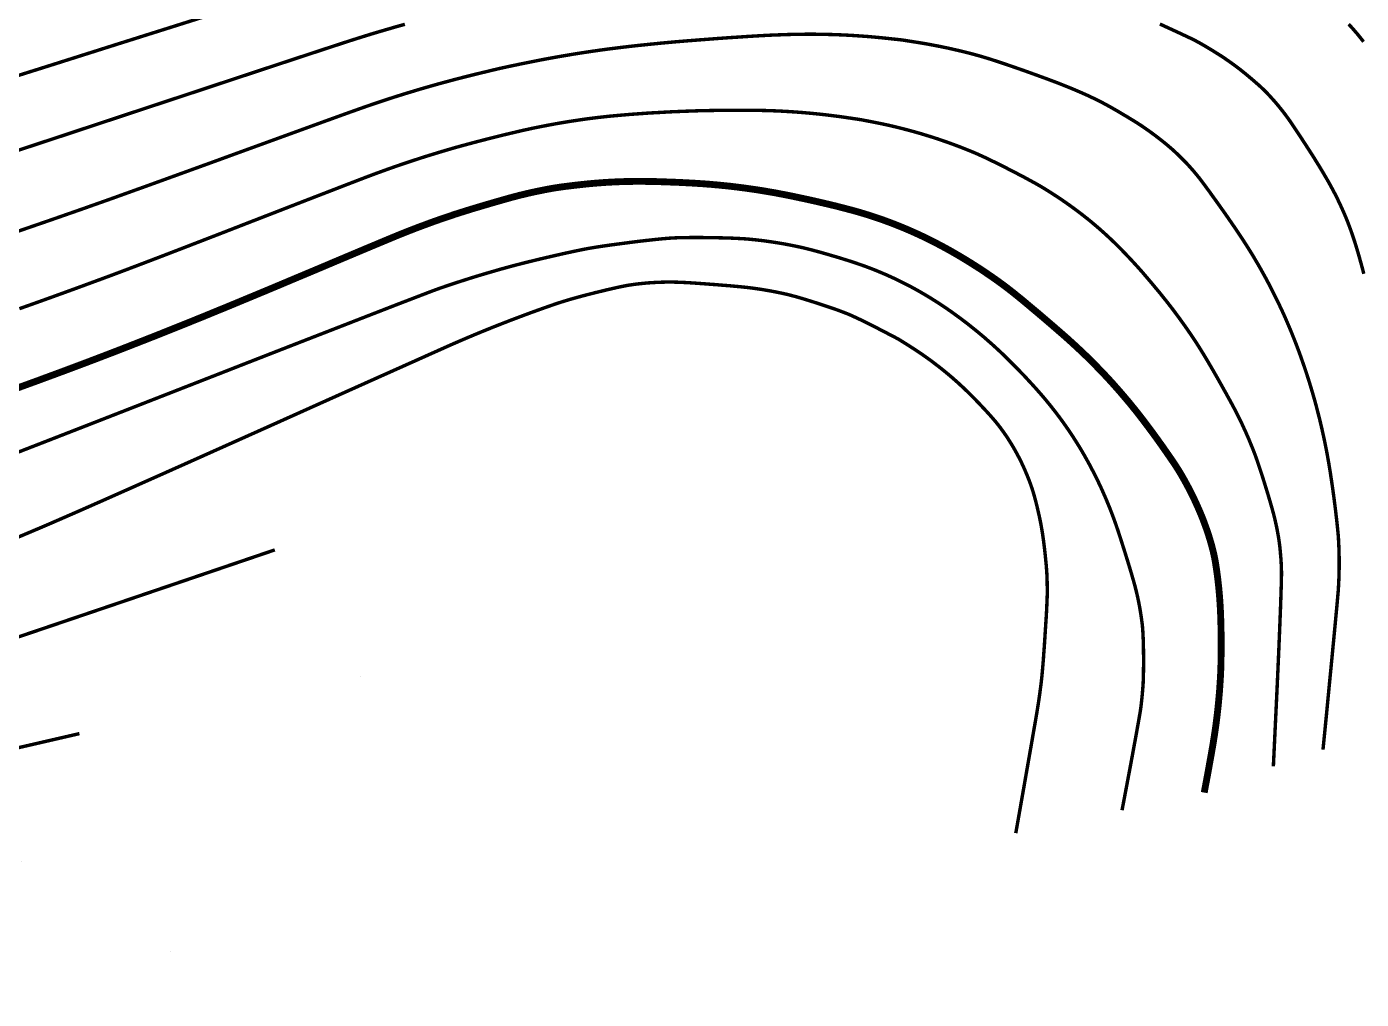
# Model space of a CAD drawing. Extents: x 36524600 to 36525730, y 2746759 to 2747713.
# Drawn here: x 36525149.49 to 36525178.69, y 2747370.36 to 2747391.64 of the extents above; entities that cross this region are included whole.
import ezdxf

# ---------------------------------------------------------------- set-up
doc = ezdxf.new("R2010")
doc.units = 0
doc.header["$LTSCALE"] = 1000
doc.header["$MEASUREMENT"] = 0
for name, color, linetype in [('DGX', 251, 'Continuous'), ('DMTZ', 3, 'Continuous'), ('JMD', 6, 'Continuous'), ('ZBTZ', 3, 'Continuous')]:
    doc.layers.add(name, color=color, linetype=linetype)
doc.linetypes.add('10421', pattern='A,2,[150,AAA.SHX,S=0.5,R=0,X=0,Y=0.5],1e-11', length=2)
doc.linetypes.add('1161', pattern='A,0,[149,AAA.SHX,S=0.15,R=0,X=0,Y=0],-1.6', length=1.6)

# ---------------------------------------------------------------- blocks, each defined once
blk = doc.blocks.new('dxt')
at = {"layer": 'DGX', "color": 253, "linetype": 'Continuous', "flags": 128}
for points, const_width in [([(36525178.735, 2747391.309), (36525178.701, 2747391.353), (36525178.666, 2747391.397), (36525178.631, 2747391.44), (36525178.596, 2747391.484), (36525178.559, 2747391.526), (36525178.523, 2747391.569), (36525178.486, 2747391.61), (36525178.448, 2747391.652), (36525178.41, 2747391.693)], 0.075), ([(36525153.794, 2747391.99), (36525152.723, 2747391.652), (36525151.476, 2747391.259), (36525150.055, 2747390.809), (36525148.618, 2747390.356)], 0.075), ([(36525178.741, 2747386.233), (36525178.698, 2747386.397), (36525178.655, 2747386.552), (36525178.613, 2747386.699), (36525178.572, 2747386.837), (36525178.531, 2747386.966), (36525178.491, 2747387.086), (36525178.452, 2747387.198), (36525178.414, 2747387.3), (36525178.376, 2747387.399), (36525178.336, 2747387.496), (36525178.294, 2747387.593), (36525178.251, 2747387.689), (36525178.207, 2747387.784), (36525178.161, 2747387.879), (36525178.114, 2747387.973), (36525178.065, 2747388.067), (36525178.013, 2747388.162), (36525177.958, 2747388.261), (36525177.898, 2747388.364), (36525177.835, 2747388.471), (36525177.768, 2747388.582), (36525177.697, 2747388.697), (36525177.623, 2747388.816), (36525177.544, 2747388.939), (36525177.467, 2747389.058), (36525177.396, 2747389.167), (36525177.332, 2747389.265), (36525177.274, 2747389.353), (36525177.223, 2747389.43), (36525177.178, 2747389.497), (36525177.14, 2747389.553), (36525177.108, 2747389.598), (36525177.079, 2747389.639), (36525177.05, 2747389.678), (36525177.021, 2747389.718), (36525176.991, 2747389.757), (36525176.961, 2747389.796), (36525176.93, 2747389.835), (36525176.899, 2747389.873), (36525176.868, 2747389.912), (36525176.837, 2747389.949), (36525176.805, 2747389.987), (36525176.772, 2747390.024), (36525176.739, 2747390.061), (36525176.706, 2747390.097), (36525176.673, 2747390.134), (36525176.639, 2747390.17), (36525176.605, 2747390.205), (36525176.568, 2747390.242), (36525176.526, 2747390.283), (36525176.479, 2747390.327), (36525176.426, 2747390.375), (36525176.368, 2747390.425), (36525176.305, 2747390.48), (36525176.237, 2747390.537), (36525176.163, 2747390.599), (36525176.087, 2747390.661), (36525176.009, 2747390.722), (36525175.931, 2747390.781), (36525175.851, 2747390.839), (36525175.771, 2747390.896), (36525175.689, 2747390.952), (36525175.607, 2747391.006), (36525175.523, 2747391.059), (36525175.442, 2747391.11), (36525175.365, 2747391.156), (36525175.294, 2747391.199), (36525175.227, 2747391.238), (36525175.166, 2747391.273), (36525175.109, 2747391.305), (36525175.057, 2747391.332), (36525175.011, 2747391.356), (36525174.958, 2747391.382), (36525174.888, 2747391.415), (36525174.8, 2747391.456), (36525174.696, 2747391.505), (36525174.574, 2747391.561), (36525174.435, 2747391.625), (36525174.279, 2747391.697)], 0.075), ([(36525157.759, 2747391.691), (36525157.653, 2747391.661), (36525157.546, 2747391.631), (36525157.44, 2747391.6), (36525157.334, 2747391.569), (36525157.228, 2747391.538), (36525157.122, 2747391.507), (36525157.016, 2747391.475), (36525156.91, 2747391.442), (36525156.804, 2747391.409), (36525156.699, 2747391.376), (36525156.536, 2747391.324), (36525156.26, 2747391.234), (36525155.87, 2747391.106), (36525155.366, 2747390.94), (36525154.748, 2747390.736), (36525154.016, 2747390.494), (36525153.171, 2747390.214), (36525152.211, 2747389.897), (36525151.232, 2747389.573), (36525150.329, 2747389.274), (36525149.501, 2747389.001), (36525148.749, 2747388.752)], 0.075), ([(36525177.848, 2747375.825), (36525177.923, 2747376.582), (36525177.987, 2747377.248), (36525178.043, 2747377.821), (36525178.089, 2747378.302), (36525178.126, 2747378.691), (36525178.154, 2747378.988), (36525178.172, 2747379.193), (36525178.182, 2747379.306), (36525178.186, 2747379.373), (36525178.19, 2747379.439), (36525178.193, 2747379.506), (36525178.196, 2747379.573), (36525178.198, 2747379.639), (36525178.2, 2747379.706), (36525178.201, 2747379.773), (36525178.202, 2747379.84), (36525178.202, 2747379.906), (36525178.202, 2747379.973), (36525178.201, 2747380.04), (36525178.2, 2747380.107), (36525178.198, 2747380.173), (36525178.196, 2747380.24), (36525178.193, 2747380.307), (36525178.19, 2747380.374), (36525178.186, 2747380.445), (36525178.18, 2747380.524), (36525178.172, 2747380.611), (36525178.162, 2747380.707), (36525178.151, 2747380.812), (36525178.138, 2747380.925), (36525178.124, 2747381.046), (36525178.108, 2747381.175), (36525178.091, 2747381.307), (36525178.074, 2747381.433), (36525178.057, 2747381.555), (36525178.04, 2747381.672), (36525178.023, 2747381.784), (36525178.007, 2747381.891), (36525177.99, 2747381.994), (36525177.974, 2747382.092), (36525177.957, 2747382.187), (36525177.94, 2747382.282), (36525177.922, 2747382.377), (36525177.903, 2747382.472), (36525177.884, 2747382.566), (36525177.864, 2747382.661), (36525177.843, 2747382.755), (36525177.822, 2747382.85), (36525177.8, 2747382.944), (36525177.778, 2747383.038), (36525177.754, 2747383.131), (36525177.73, 2747383.225), (36525177.706, 2747383.319), (36525177.681, 2747383.412), (36525177.655, 2747383.505), (36525177.628, 2747383.598), (36525177.601, 2747383.691), (36525177.573, 2747383.783), (36525177.545, 2747383.876), (36525177.515, 2747383.968), (36525177.486, 2747384.06), (36525177.455, 2747384.151), (36525177.424, 2747384.243), (36525177.392, 2747384.334), (36525177.36, 2747384.425), (36525177.327, 2747384.516), (36525177.293, 2747384.607), (36525177.259, 2747384.697), (36525177.224, 2747384.787), (36525177.188, 2747384.877), (36525177.152, 2747384.966), (36525177.115, 2747385.055), (36525177.077, 2747385.144), (36525177.039, 2747385.233), (36525177, 2747385.321), (36525176.96, 2747385.409), (36525176.919, 2747385.496), (36525176.878, 2747385.584), (36525176.836, 2747385.671), (36525176.793, 2747385.757), (36525176.75, 2747385.843), (36525176.706, 2747385.929), (36525176.661, 2747386.015), (36525176.616, 2747386.1), (36525176.57, 2747386.185), (36525176.523, 2747386.269), (36525176.476, 2747386.353), (36525176.428, 2747386.437), (36525176.379, 2747386.52), (36525176.33, 2747386.603), (36525176.28, 2747386.686), (36525176.229, 2747386.768), (36525176.177, 2747386.85), (36525176.125, 2747386.931), (36525176.073, 2747387.012), (36525176.019, 2747387.092), (36525175.965, 2747387.173), (36525175.909, 2747387.256), (36525175.851, 2747387.34), (36525175.792, 2747387.426), (36525175.732, 2747387.513), (36525175.669, 2747387.602), (36525175.605, 2747387.692), (36525175.54, 2747387.784), (36525175.476, 2747387.873), (36525175.417, 2747387.954), (36525175.364, 2747388.029), (36525175.315, 2747388.095), (36525175.271, 2747388.155), (36525175.233, 2747388.207), (36525175.199, 2747388.252), (36525175.171, 2747388.289), (36525175.145, 2747388.323), (36525175.118, 2747388.356), (36525175.092, 2747388.389), (36525175.065, 2747388.422), (36525175.037, 2747388.455), (36525175.01, 2747388.487), (36525174.982, 2747388.519), (36525174.954, 2747388.551), (36525174.925, 2747388.583), (36525174.897, 2747388.614), (36525174.868, 2747388.645), (36525174.839, 2747388.676), (36525174.809, 2747388.707), (36525174.779, 2747388.737), (36525174.749, 2747388.767), (36525174.719, 2747388.797), (36525174.688, 2747388.827), (36525174.658, 2747388.856), (36525174.626, 2747388.885), (36525174.595, 2747388.914), (36525174.564, 2747388.943), (36525174.532, 2747388.971), (36525174.5, 2747388.999), (36525174.467, 2747389.026), (36525174.435, 2747389.054), (36525174.402, 2747389.081), (36525174.369, 2747389.108), (36525174.336, 2747389.135), (36525174.302, 2747389.161), (36525174.269, 2747389.187), (36525174.235, 2747389.213), (36525174.201, 2747389.239), (36525174.167, 2747389.265), (36525174.133, 2747389.29), (36525174.098, 2747389.316), (36525174.063, 2747389.341), (36525174.029, 2747389.366), (36525173.994, 2747389.39), (36525173.959, 2747389.415), (36525173.924, 2747389.439), (36525173.886, 2747389.465), (36525173.844, 2747389.493), (36525173.797, 2747389.523), (36525173.745, 2747389.556), (36525173.688, 2747389.591), (36525173.627, 2747389.628), (36525173.56, 2747389.669), (36525173.489, 2747389.711), (36525173.418, 2747389.753), (36525173.351, 2747389.793), (36525173.289, 2747389.829), (36525173.23, 2747389.862), (36525173.177, 2747389.893), (36525173.127, 2747389.92), (36525173.082, 2747389.944), (36525173.041, 2747389.966), (36525173.003, 2747389.986), (36525172.964, 2747390.005), (36525172.925, 2747390.025), (36525172.886, 2747390.044), (36525172.848, 2747390.063), (36525172.809, 2747390.082), (36525172.77, 2747390.101), (36525172.731, 2747390.119), (36525172.69, 2747390.138), (36525172.643, 2747390.159), (36525172.592, 2747390.182), (36525172.535, 2747390.207), (36525172.473, 2747390.233), (36525172.406, 2747390.262), (36525172.334, 2747390.292), (36525172.257, 2747390.323), (36525172.173, 2747390.357), (36525172.078, 2747390.395), (36525171.972, 2747390.435), (36525171.856, 2747390.479), (36525171.73, 2747390.525), (36525171.594, 2747390.575), (36525171.447, 2747390.628), (36525171.29, 2747390.684), (36525171.132, 2747390.739), (36525170.985, 2747390.79), (36525170.847, 2747390.837), (36525170.72, 2747390.879), (36525170.603, 2747390.917), (36525170.495, 2747390.951), (36525170.398, 2747390.98), (36525170.311, 2747391.005), (36525170.228, 2747391.028), (36525170.146, 2747391.05), (36525170.063, 2747391.071), (36525169.98, 2747391.092), (36525169.897, 2747391.112), (36525169.814, 2747391.131), (36525169.731, 2747391.15), (36525169.648, 2747391.169), (36525169.564, 2747391.186), (36525169.481, 2747391.204), (36525169.397, 2747391.22), (36525169.313, 2747391.236), (36525169.229, 2747391.252), (36525169.145, 2747391.267), (36525169.061, 2747391.281), (36525168.976, 2747391.295), (36525168.897, 2747391.307), (36525168.829, 2747391.318), (36525168.771, 2747391.327), (36525168.723, 2747391.335), (36525168.686, 2747391.341), (36525168.659, 2747391.345), (36525168.643, 2747391.347), (36525168.637, 2747391.348), (36525168.632, 2747391.349), (36525168.615, 2747391.351), (36525168.589, 2747391.354), (36525168.551, 2747391.358), (36525168.503, 2747391.363), (36525168.445, 2747391.369), (36525168.376, 2747391.376), (36525168.296, 2747391.385), (36525168.211, 2747391.394), (36525168.126, 2747391.402), (36525168.042, 2747391.41), (36525167.957, 2747391.418), (36525167.871, 2747391.425), (36525167.786, 2747391.431), (36525167.701, 2747391.437), (36525167.616, 2747391.443), (36525167.531, 2747391.448), (36525167.446, 2747391.453), (36525167.361, 2747391.457), (36525167.275, 2747391.461), (36525167.19, 2747391.464), (36525167.105, 2747391.467), (36525167.019, 2747391.469), (36525166.934, 2747391.471), (36525166.849, 2747391.473), (36525166.763, 2747391.474), (36525166.678, 2747391.474), (36525166.593, 2747391.474), (36525166.508, 2747391.474), (36525166.422, 2747391.473), (36525166.337, 2747391.472), (36525166.252, 2747391.47), (36525166.166, 2747391.468), (36525166.081, 2747391.465), (36525165.996, 2747391.462), (36525165.91, 2747391.459), (36525165.825, 2747391.456), (36525165.739, 2747391.452), (36525165.654, 2747391.448), (36525165.569, 2747391.443), (36525165.478, 2747391.438), (36525165.376, 2747391.432), (36525165.264, 2747391.425), (36525165.142, 2747391.417), (36525165.008, 2747391.408), (36525164.864, 2747391.399), (36525164.71, 2747391.388), (36525164.544, 2747391.376), (36525164.378, 2747391.363), (36525164.219, 2747391.351), (36525164.068, 2747391.339), (36525163.925, 2747391.328), (36525163.79, 2747391.317), (36525163.662, 2747391.306), (36525163.543, 2747391.295), (36525163.431, 2747391.285), (36525163.324, 2747391.275), (36525163.219, 2747391.264), (36525163.115, 2747391.254), (36525163.013, 2747391.243), (36525162.911, 2747391.233), (36525162.812, 2747391.222), (36525162.713, 2747391.211), (36525162.617, 2747391.2), (36525162.521, 2747391.189), (36525162.425, 2747391.177), (36525162.329, 2747391.165), (36525162.233, 2747391.153), (36525162.137, 2747391.14), (36525162.041, 2747391.127), (36525161.945, 2747391.113), (36525161.85, 2747391.1), (36525161.754, 2747391.085), (36525161.658, 2747391.071), (36525161.563, 2747391.056), (36525161.467, 2747391.041), (36525161.372, 2747391.025), (36525161.276, 2747391.009), (36525161.181, 2747390.993), (36525161.086, 2747390.976), (36525160.991, 2747390.959), (36525160.896, 2747390.942), (36525160.801, 2747390.924), (36525160.706, 2747390.906), (36525160.611, 2747390.887), (36525160.516, 2747390.868), (36525160.421, 2747390.849), (36525160.326, 2747390.83), (36525160.236, 2747390.811), (36525160.155, 2747390.794), (36525160.083, 2747390.779), (36525160.021, 2747390.766), (36525159.967, 2747390.754), (36525159.923, 2747390.745), (36525159.888, 2747390.737), (36525159.862, 2747390.731), (36525159.835, 2747390.725), (36525159.798, 2747390.717), (36525159.75, 2747390.705), (36525159.693, 2747390.692), (36525159.624, 2747390.675), (36525159.546, 2747390.656), (36525159.457, 2747390.635), (36525159.357, 2747390.611), (36525159.253, 2747390.585), (36525159.148, 2747390.559), (36525159.044, 2747390.533), (36525158.939, 2747390.506), (36525158.835, 2747390.479), (36525158.731, 2747390.451), (36525158.627, 2747390.423), (36525158.523, 2747390.395), (36525158.42, 2747390.366), (36525158.316, 2747390.337), (36525158.213, 2747390.307), (36525158.109, 2747390.277), (36525158.006, 2747390.246), (36525157.903, 2747390.215), (36525157.8, 2747390.184), (36525157.697, 2747390.152), (36525157.594, 2747390.12), (36525157.492, 2747390.087), (36525157.389, 2747390.054), (36525157.287, 2747390.02), (36525157.185, 2747389.986), (36525157.083, 2747389.952), (36525156.981, 2747389.917), (36525156.879, 2747389.882), (36525156.747, 2747389.835), (36525156.552, 2747389.766), (36525156.297, 2747389.674), (36525155.979, 2747389.559), (36525155.6, 2747389.421), (36525155.159, 2747389.261), (36525154.656, 2747389.078), (36525154.092, 2747388.873), (36525153.519, 2747388.664), (36525152.989, 2747388.472), (36525152.503, 2747388.296), (36525152.061, 2747388.136), (36525151.662, 2747387.993), (36525151.307, 2747387.865), (36525150.995, 2747387.755), (36525150.727, 2747387.66), (36525150.481, 2747387.574), (36525150.234, 2747387.488), (36525149.988, 2747387.402), (36525149.741, 2747387.317), (36525149.494, 2747387.232), (36525149.248, 2747387.147)], 0.075), ([(36525149.326, 2747385.47), (36525149.574, 2747385.558), (36525149.823, 2747385.647), (36525150.071, 2747385.736), (36525150.319, 2747385.826), (36525150.567, 2747385.916), (36525150.814, 2747386.007), (36525151.062, 2747386.098), (36525151.33, 2747386.197), (36525151.639, 2747386.313), (36525151.99, 2747386.446), (36525152.381, 2747386.595), (36525152.813, 2747386.761), (36525153.287, 2747386.944), (36525153.802, 2747387.143), (36525154.357, 2747387.359), (36525154.904, 2747387.571), (36525155.391, 2747387.76), (36525155.817, 2747387.925), (36525156.185, 2747388.067), (36525156.492, 2747388.186), (36525156.74, 2747388.281), (36525156.927, 2747388.353), (36525157.056, 2747388.401), (36525157.154, 2747388.438), (36525157.252, 2747388.473), (36525157.351, 2747388.509), (36525157.449, 2747388.544), (36525157.548, 2747388.579), (36525157.647, 2747388.613), (36525157.746, 2747388.647), (36525157.846, 2747388.68), (36525157.945, 2747388.713), (36525158.045, 2747388.745), (36525158.145, 2747388.778), (36525158.244, 2747388.809), (36525158.344, 2747388.84), (36525158.445, 2747388.871), (36525158.545, 2747388.901), (36525158.645, 2747388.931), (36525158.748, 2747388.961), (36525158.854, 2747388.992), (36525158.965, 2747389.023), (36525159.08, 2747389.054), (36525159.199, 2747389.086), (36525159.322, 2747389.119), (36525159.45, 2747389.152), (36525159.581, 2747389.186), (36525159.712, 2747389.219), (36525159.836, 2747389.25), (36525159.955, 2747389.279), (36525160.068, 2747389.306), (36525160.175, 2747389.331), (36525160.276, 2747389.355), (36525160.371, 2747389.377), (36525160.46, 2747389.396), (36525160.546, 2747389.415), (36525160.633, 2747389.433), (36525160.719, 2747389.45), (36525160.806, 2747389.467), (36525160.892, 2747389.484), (36525160.979, 2747389.5), (36525161.066, 2747389.516), (36525161.153, 2747389.531), (36525161.24, 2747389.546), (36525161.327, 2747389.56), (36525161.414, 2747389.574), (36525161.501, 2747389.587), (36525161.588, 2747389.6), (36525161.676, 2747389.613), (36525161.763, 2747389.625), (36525161.851, 2747389.636), (36525161.94, 2747389.647), (36525162.034, 2747389.658), (36525162.132, 2747389.669), (36525162.234, 2747389.68), (36525162.341, 2747389.69), (36525162.452, 2747389.7), (36525162.567, 2747389.71), (36525162.686, 2747389.72), (36525162.809, 2747389.729), (36525162.934, 2747389.738), (36525163.062, 2747389.747), (36525163.193, 2747389.755), (36525163.327, 2747389.762), (36525163.463, 2747389.77), (36525163.602, 2747389.777), (36525163.744, 2747389.783), (36525163.887, 2747389.789), (36525164.031, 2747389.794), (36525164.174, 2747389.799), (36525164.317, 2747389.802), (36525164.46, 2747389.805), (36525164.604, 2747389.808), (36525164.747, 2747389.809), (36525164.89, 2747389.81), (36525165.029, 2747389.81), (36525165.159, 2747389.81), (36525165.28, 2747389.81), (36525165.392, 2747389.809), (36525165.495, 2747389.808), (36525165.589, 2747389.806), (36525165.674, 2747389.804), (36525165.75, 2747389.802), (36525165.822, 2747389.799), (36525165.893, 2747389.796), (36525165.965, 2747389.793), (36525166.036, 2747389.789), (36525166.108, 2747389.785), (36525166.179, 2747389.781), (36525166.251, 2747389.776), (36525166.322, 2747389.771), (36525166.393, 2747389.766), (36525166.465, 2747389.76), (36525166.536, 2747389.754), (36525166.607, 2747389.748), (36525166.679, 2747389.741), (36525166.75, 2747389.734), (36525166.821, 2747389.727), (36525166.892, 2747389.719), (36525166.963, 2747389.711), (36525167.034, 2747389.703), (36525167.105, 2747389.694), (36525167.176, 2747389.685), (36525167.247, 2747389.676), (36525167.318, 2747389.666), (36525167.389, 2747389.656), (36525167.46, 2747389.645), (36525167.526, 2747389.636), (36525167.584, 2747389.627), (36525167.633, 2747389.62), (36525167.673, 2747389.614), (36525167.704, 2747389.609), (36525167.726, 2747389.606), (36525167.74, 2747389.604), (36525167.745, 2747389.603), (36525167.75, 2747389.602), (36525167.763, 2747389.599), (36525167.786, 2747389.595), (36525167.817, 2747389.589), (36525167.856, 2747389.581), (36525167.905, 2747389.572), (36525167.962, 2747389.561), (36525168.028, 2747389.548), (36525168.098, 2747389.534), (36525168.169, 2747389.52), (36525168.239, 2747389.505), (36525168.309, 2747389.49), (36525168.379, 2747389.474), (36525168.448, 2747389.458), (36525168.518, 2747389.441), (36525168.588, 2747389.424), (36525168.657, 2747389.406), (36525168.727, 2747389.388), (36525168.796, 2747389.37), (36525168.865, 2747389.351), (36525168.934, 2747389.332), (36525169.003, 2747389.312), (36525169.072, 2747389.292), (36525169.14, 2747389.271), (36525169.209, 2747389.25), (36525169.277, 2747389.229), (36525169.345, 2747389.207), (36525169.414, 2747389.185), (36525169.481, 2747389.162), (36525169.549, 2747389.138), (36525169.617, 2747389.115), (36525169.684, 2747389.091), (36525169.752, 2747389.066), (36525169.819, 2747389.041), (36525169.886, 2747389.016), (36525169.954, 2747388.99), (36525170.021, 2747388.963), (36525170.088, 2747388.936), (36525170.155, 2747388.909), (36525170.222, 2747388.881), (36525170.292, 2747388.851), (36525170.371, 2747388.815), (36525170.457, 2747388.776), (36525170.55, 2747388.731), (36525170.651, 2747388.682), (36525170.76, 2747388.629), (36525170.876, 2747388.57), (36525170.999, 2747388.507), (36525171.123, 2747388.443), (36525171.238, 2747388.383), (36525171.345, 2747388.327), (36525171.443, 2747388.273), (36525171.533, 2747388.224), (36525171.615, 2747388.178), (36525171.689, 2747388.135), (36525171.754, 2747388.096), (36525171.815, 2747388.058), (36525171.875, 2747388.02), (36525171.936, 2747387.981), (36525171.996, 2747387.942), (36525172.055, 2747387.903), (36525172.115, 2747387.863), (36525172.174, 2747387.823), (36525172.233, 2747387.782), (36525172.291, 2747387.741), (36525172.349, 2747387.699), (36525172.407, 2747387.657), (36525172.464, 2747387.615), (36525172.521, 2747387.572), (36525172.578, 2747387.528), (36525172.634, 2747387.484), (36525172.69, 2747387.44), (36525172.746, 2747387.395), (36525172.801, 2747387.349), (36525172.856, 2747387.303), (36525172.91, 2747387.257), (36525172.964, 2747387.21), (36525173.017, 2747387.163), (36525173.071, 2747387.115), (36525173.123, 2747387.067), (36525173.176, 2747387.018), (36525173.228, 2747386.969), (36525173.279, 2747386.92), (36525173.33, 2747386.87), (36525173.381, 2747386.819), (36525173.431, 2747386.769), (36525173.481, 2747386.717), (36525173.53, 2747386.666), (36525173.578, 2747386.615), (36525173.624, 2747386.567), (36525173.666, 2747386.522), (36525173.706, 2747386.479), (36525173.743, 2747386.438), (36525173.778, 2747386.4), (36525173.81, 2747386.365), (36525173.839, 2747386.332), (36525173.869, 2747386.298), (36525173.903, 2747386.26), (36525173.94, 2747386.216), (36525173.981, 2747386.168), (36525174.026, 2747386.115), (36525174.075, 2747386.058), (36525174.127, 2747385.996), (36525174.183, 2747385.928), (36525174.241, 2747385.859), (36525174.299, 2747385.789), (36525174.355, 2747385.718), (36525174.412, 2747385.648), (36525174.468, 2747385.576), (36525174.523, 2747385.505), (36525174.578, 2747385.433), (36525174.632, 2747385.36), (36525174.686, 2747385.288), (36525174.739, 2747385.214), (36525174.792, 2747385.141), (36525174.844, 2747385.067), (36525174.896, 2747384.993), (36525174.947, 2747384.918), (36525174.998, 2747384.843), (36525175.048, 2747384.768), (36525175.099, 2747384.689), (36525175.154, 2747384.603), (36525175.211, 2747384.51), (36525175.272, 2747384.41), (36525175.335, 2747384.304), (36525175.401, 2747384.191), (36525175.471, 2747384.071), (36525175.543, 2747383.944), (36525175.614, 2747383.818), (36525175.679, 2747383.702), (36525175.739, 2747383.595), (36525175.792, 2747383.498), (36525175.84, 2747383.411), (36525175.882, 2747383.332), (36525175.919, 2747383.264), (36525175.949, 2747383.205), (36525175.977, 2747383.15), (36525176.004, 2747383.096), (36525176.031, 2747383.041), (36525176.057, 2747382.986), (36525176.084, 2747382.931), (36525176.109, 2747382.875), (36525176.135, 2747382.82), (36525176.16, 2747382.764), (36525176.184, 2747382.708), (36525176.209, 2747382.652), (36525176.233, 2747382.596), (36525176.256, 2747382.54), (36525176.279, 2747382.483), (36525176.302, 2747382.427), (36525176.325, 2747382.37), (36525176.347, 2747382.313), (36525176.37, 2747382.252), (36525176.394, 2747382.184), (36525176.42, 2747382.109), (36525176.448, 2747382.026), (36525176.478, 2747381.936), (36525176.51, 2747381.839), (36525176.543, 2747381.734), (36525176.578, 2747381.622), (36525176.613, 2747381.509), (36525176.645, 2747381.404), (36525176.674, 2747381.305), (36525176.701, 2747381.214), (36525176.725, 2747381.129), (36525176.747, 2747381.052), (36525176.766, 2747380.981), (36525176.782, 2747380.917), (36525176.797, 2747380.857), (36525176.811, 2747380.796), (36525176.824, 2747380.735), (36525176.837, 2747380.674), (36525176.849, 2747380.613), (36525176.86, 2747380.552), (36525176.871, 2747380.491), (36525176.881, 2747380.43), (36525176.89, 2747380.366), (36525176.899, 2747380.299), (36525176.907, 2747380.227), (36525176.914, 2747380.152), (36525176.921, 2747380.073), (36525176.928, 2747379.99), (36525176.933, 2747379.902), (36525176.938, 2747379.811), (36525176.94, 2747379.661), (36525176.934, 2747379.399), (36525176.922, 2747379.024), (36525176.903, 2747378.537), (36525176.878, 2747377.937), (36525176.846, 2747377.224), (36525176.807, 2747376.398), (36525176.762, 2747375.46)], 0.075), ([(36525175.249, 2747374.885), (36525175.285, 2747375.079), (36525175.319, 2747375.258), (36525175.349, 2747375.423), (36525175.376, 2747375.574), (36525175.401, 2747375.711), (36525175.422, 2747375.834), (36525175.441, 2747375.943), (36525175.456, 2747376.037), (36525175.47, 2747376.125), (36525175.483, 2747376.213), (36525175.496, 2747376.3), (36525175.508, 2747376.388), (36525175.519, 2747376.476), (36525175.53, 2747376.564), (36525175.54, 2747376.652), (36525175.55, 2747376.74), (36525175.559, 2747376.828), (36525175.567, 2747376.917), (36525175.575, 2747377.005), (36525175.583, 2747377.093), (36525175.589, 2747377.182), (36525175.595, 2747377.27), (36525175.601, 2747377.359), (36525175.606, 2747377.447), (36525175.61, 2747377.539), (36525175.614, 2747377.639), (36525175.616, 2747377.747), (36525175.618, 2747377.861), (36525175.619, 2747377.984), (36525175.619, 2747378.114), (36525175.619, 2747378.251), (36525175.618, 2747378.396), (36525175.615, 2747378.543), (36525175.611, 2747378.685), (36525175.606, 2747378.824), (36525175.599, 2747378.958), (36525175.591, 2747379.088), (36525175.581, 2747379.215), (36525175.57, 2747379.337), (36525175.558, 2747379.455), (36525175.545, 2747379.567), (36525175.531, 2747379.672), (36525175.518, 2747379.769), (36525175.504, 2747379.859), (36525175.491, 2747379.942), (36525175.477, 2747380.017), (36525175.463, 2747380.085), (36525175.449, 2747380.146), (36525175.435, 2747380.202), (36525175.42, 2747380.259), (36525175.405, 2747380.315), (36525175.389, 2747380.371), (36525175.372, 2747380.427), (36525175.355, 2747380.483), (36525175.337, 2747380.538), (36525175.319, 2747380.594), (36525175.3, 2747380.649), (36525175.28, 2747380.704), (36525175.26, 2747380.759), (36525175.24, 2747380.814), (36525175.219, 2747380.868), (36525175.197, 2747380.923), (36525175.175, 2747380.977), (36525175.152, 2747381.031), (36525175.129, 2747381.085), (36525175.105, 2747381.139), (36525175.081, 2747381.192), (36525175.057, 2747381.245), (36525175.032, 2747381.299), (36525175.006, 2747381.351), (36525174.981, 2747381.404), (36525174.954, 2747381.456), (36525174.928, 2747381.509), (36525174.901, 2747381.561), (36525174.873, 2747381.612), (36525174.845, 2747381.664), (36525174.817, 2747381.715), (36525174.788, 2747381.766), (36525174.759, 2747381.817), (36525174.729, 2747381.868), (36525174.697, 2747381.921), (36525174.66, 2747381.98), (36525174.618, 2747382.045), (36525174.571, 2747382.115), (36525174.52, 2747382.191), (36525174.463, 2747382.273), (36525174.402, 2747382.361), (36525174.337, 2747382.454), (36525174.269, 2747382.549), (36525174.204, 2747382.64), (36525174.14, 2747382.728), (36525174.078, 2747382.812), (36525174.018, 2747382.893), (36525173.959, 2747382.971), (36525173.902, 2747383.046), (36525173.847, 2747383.117), (36525173.793, 2747383.187), (36525173.738, 2747383.256), (36525173.682, 2747383.324), (36525173.627, 2747383.393), (36525173.57, 2747383.461), (36525173.513, 2747383.528), (36525173.456, 2747383.595), (36525173.399, 2747383.662), (36525173.34, 2747383.728), (36525173.282, 2747383.794), (36525173.223, 2747383.86), (36525173.163, 2747383.925), (36525173.103, 2747383.99), (36525173.043, 2747384.054), (36525172.982, 2747384.118), (36525172.92, 2747384.181), (36525172.859, 2747384.244), (36525172.797, 2747384.307), (36525172.734, 2747384.369), (36525172.671, 2747384.431), (36525172.607, 2747384.492), (36525172.543, 2747384.553), (36525172.479, 2747384.613), (36525172.414, 2747384.673), (36525172.345, 2747384.736), (36525172.268, 2747384.806), (36525172.182, 2747384.882), (36525172.088, 2747384.964), (36525171.985, 2747385.053), (36525171.874, 2747385.149), (36525171.755, 2747385.251), (36525171.627, 2747385.36), (36525171.499, 2747385.467), (36525171.38, 2747385.567), (36525171.27, 2747385.659), (36525171.168, 2747385.742), (36525171.075, 2747385.817), (36525170.99, 2747385.884), (36525170.914, 2747385.942), (36525170.846, 2747385.993), (36525170.783, 2747386.039), (36525170.72, 2747386.085), (36525170.656, 2747386.13), (36525170.591, 2747386.175), (36525170.527, 2747386.219), (36525170.462, 2747386.263), (36525170.397, 2747386.307), (36525170.332, 2747386.35), (36525170.266, 2747386.392), (36525170.2, 2747386.434), (36525170.134, 2747386.476), (36525170.067, 2747386.517), (36525170, 2747386.558), (36525169.933, 2747386.599), (36525169.866, 2747386.638), (36525169.798, 2747386.678), (36525169.73, 2747386.717), (36525169.662, 2747386.755), (36525169.593, 2747386.793), (36525169.525, 2747386.83), (36525169.456, 2747386.867), (36525169.386, 2747386.903), (36525169.317, 2747386.939), (36525169.247, 2747386.974), (36525169.177, 2747387.009), (36525169.107, 2747387.043), (36525169.036, 2747387.076), (36525168.965, 2747387.109), (36525168.894, 2747387.141), (36525168.822, 2747387.173), (36525168.751, 2747387.204), (36525168.679, 2747387.234), (36525168.607, 2747387.264), (36525168.534, 2747387.293), (36525168.461, 2747387.322), (36525168.388, 2747387.35), (36525168.315, 2747387.377), (36525168.242, 2747387.404), (36525168.168, 2747387.43), (36525168.094, 2747387.455), (36525168.02, 2747387.48), (36525167.946, 2747387.504), (36525167.871, 2747387.528), (36525167.797, 2747387.551), (36525167.722, 2747387.573), (36525167.647, 2747387.595), (36525167.572, 2747387.616), (36525167.496, 2747387.636), (36525167.42, 2747387.656), (36525167.344, 2747387.676), (36525167.266, 2747387.696), (36525167.188, 2747387.716), (36525167.109, 2747387.735), (36525167.029, 2747387.754), (36525166.949, 2747387.773), (36525166.867, 2747387.792), (36525166.786, 2747387.811), (36525166.704, 2747387.83), (36525166.622, 2747387.848), (36525166.539, 2747387.866), (36525166.457, 2747387.884), (36525166.375, 2747387.901), (36525166.292, 2747387.919), (36525166.209, 2747387.936), (36525166.126, 2747387.953), (36525166.043, 2747387.969), (36525165.96, 2747387.985), (36525165.877, 2747388.001), (36525165.794, 2747388.016), (36525165.71, 2747388.03), (36525165.627, 2747388.044), (36525165.543, 2747388.058), (36525165.459, 2747388.071), (36525165.376, 2747388.083), (36525165.292, 2747388.095), (36525165.208, 2747388.107), (36525165.124, 2747388.118), (36525165.04, 2747388.129), (36525164.956, 2747388.139), (36525164.872, 2747388.149), (36525164.788, 2747388.158), (36525164.704, 2747388.166), (36525164.62, 2747388.175), (36525164.535, 2747388.182), (36525164.451, 2747388.19), (36525164.367, 2747388.196), (36525164.282, 2747388.203), (36525164.198, 2747388.208), (36525164.111, 2747388.214), (36525164.021, 2747388.219), (36525163.927, 2747388.224), (36525163.828, 2747388.229), (36525163.726, 2747388.234), (36525163.62, 2747388.238), (36525163.509, 2747388.242), (36525163.395, 2747388.246), (36525163.279, 2747388.25), (36525163.165, 2747388.252), (36525163.052, 2747388.254), (36525162.94, 2747388.255), (36525162.829, 2747388.255), (36525162.72, 2747388.254), (36525162.611, 2747388.252), (36525162.504, 2747388.249), (36525162.398, 2747388.245), (36525162.291, 2747388.24), (36525162.185, 2747388.234), (36525162.079, 2747388.227), (36525161.973, 2747388.219), (36525161.866, 2747388.21), (36525161.76, 2747388.2), (36525161.655, 2747388.189), (36525161.552, 2747388.178), (36525161.456, 2747388.167), (36525161.367, 2747388.156), (36525161.284, 2747388.146), (36525161.208, 2747388.136), (36525161.139, 2747388.126), (36525161.077, 2747388.117), (36525161.021, 2747388.108), (36525160.969, 2747388.099), (36525160.916, 2747388.089), (36525160.864, 2747388.08), (36525160.811, 2747388.07), (36525160.759, 2747388.059), (36525160.707, 2747388.049), (36525160.655, 2747388.038), (36525160.603, 2747388.027), (36525160.551, 2747388.016), (36525160.499, 2747388.004), (36525160.447, 2747387.992), (36525160.395, 2747387.98), (36525160.343, 2747387.967), (36525160.292, 2747387.955), (36525160.24, 2747387.942), (36525160.188, 2747387.928), (36525160.133, 2747387.914), (36525160.07, 2747387.897), (36525159.999, 2747387.877), (36525159.92, 2747387.855), (36525159.833, 2747387.83), (36525159.738, 2747387.803), (36525159.636, 2747387.773), (36525159.526, 2747387.741), (36525159.415, 2747387.708), (36525159.308, 2747387.676), (36525159.208, 2747387.646), (36525159.112, 2747387.616), (36525159.022, 2747387.588), (36525158.938, 2747387.561), (36525158.858, 2747387.536), (36525158.784, 2747387.511), (36525158.713, 2747387.487), (36525158.642, 2747387.463), (36525158.571, 2747387.439), (36525158.5, 2747387.414), (36525158.429, 2747387.389), (36525158.358, 2747387.364), (36525158.288, 2747387.338), (36525158.217, 2747387.312), (36525158.147, 2747387.286), (36525158.076, 2747387.26), (36525158.006, 2747387.233), (36525157.936, 2747387.206), (36525157.866, 2747387.179), (36525157.796, 2747387.151), (36525157.726, 2747387.124), (36525157.656, 2747387.096), (36525157.569, 2747387.06), (36525157.448, 2747387.01), (36525157.292, 2747386.945), (36525157.101, 2747386.865), (36525156.876, 2747386.771), (36525156.617, 2747386.662), (36525156.322, 2747386.538), (36525155.994, 2747386.399), (36525155.654, 2747386.256), (36525155.327, 2747386.119), (36525155.014, 2747385.987), (36525154.713, 2747385.861), (36525154.424, 2747385.741), (36525154.149, 2747385.627), (36525153.887, 2747385.518), (36525153.637, 2747385.416), (36525153.394, 2747385.316), (36525153.15, 2747385.217), (36525152.906, 2747385.119), (36525152.662, 2747385.021), (36525152.418, 2747384.923), (36525152.174, 2747384.827), (36525151.929, 2747384.731), (36525151.684, 2747384.635), (36525151.439, 2747384.54), (36525151.194, 2747384.446), (36525150.948, 2747384.352), (36525150.702, 2747384.259), (36525150.456, 2747384.167), (36525150.21, 2747384.075), (36525149.963, 2747383.984), (36525149.717, 2747383.893), (36525149.47, 2747383.803), (36525149.222, 2747383.713)], 0.15), ([(36525173.451, 2747374.499), (36525173.542, 2747374.979), (36525173.622, 2747375.403), (36525173.69, 2747375.77), (36525173.747, 2747376.081), (36525173.793, 2747376.335), (36525173.828, 2747376.533), (36525173.852, 2747376.674), (36525173.864, 2747376.758), (36525173.871, 2747376.814), (36525173.877, 2747376.87), (36525173.883, 2747376.926), (36525173.889, 2747376.982), (36525173.894, 2747377.038), (36525173.899, 2747377.094), (36525173.904, 2747377.15), (36525173.908, 2747377.206), (36525173.912, 2747377.266), (36525173.915, 2747377.333), (36525173.917, 2747377.406), (36525173.919, 2747377.487), (36525173.921, 2747377.575), (36525173.922, 2747377.67), (36525173.922, 2747377.772), (36525173.922, 2747377.881), (36525173.92, 2747377.989), (36525173.919, 2747378.091), (36525173.916, 2747378.186), (36525173.913, 2747378.273), (36525173.909, 2747378.354), (36525173.905, 2747378.427), (36525173.9, 2747378.494), (36525173.894, 2747378.553), (36525173.887, 2747378.608), (36525173.88, 2747378.664), (36525173.872, 2747378.72), (36525173.864, 2747378.775), (36525173.855, 2747378.83), (36525173.846, 2747378.886), (36525173.837, 2747378.941), (36525173.826, 2747378.996), (36525173.816, 2747379.051), (36525173.804, 2747379.106), (36525173.792, 2747379.161), (36525173.78, 2747379.215), (36525173.767, 2747379.27), (36525173.754, 2747379.324), (36525173.74, 2747379.379), (36525173.726, 2747379.433), (36525173.71, 2747379.49), (36525173.692, 2747379.553), (36525173.672, 2747379.622), (36525173.65, 2747379.697), (36525173.626, 2747379.779), (36525173.599, 2747379.866), (36525173.571, 2747379.959), (36525173.54, 2747380.058), (36525173.509, 2747380.158), (36525173.479, 2747380.251), (36525173.451, 2747380.34), (36525173.425, 2747380.423), (36525173.399, 2747380.5), (36525173.376, 2747380.573), (36525173.354, 2747380.639), (36525173.333, 2747380.7), (36525173.313, 2747380.758), (36525173.292, 2747380.817), (36525173.271, 2747380.875), (36525173.25, 2747380.932), (36525173.228, 2747380.99), (36525173.206, 2747381.048), (36525173.184, 2747381.105), (36525173.161, 2747381.162), (36525173.137, 2747381.219), (36525173.114, 2747381.276), (36525173.09, 2747381.333), (36525173.065, 2747381.389), (36525173.04, 2747381.446), (36525173.015, 2747381.502), (36525172.99, 2747381.558), (36525172.963, 2747381.614), (36525172.937, 2747381.67), (36525172.91, 2747381.725), (36525172.883, 2747381.781), (36525172.856, 2747381.836), (36525172.828, 2747381.891), (36525172.799, 2747381.945), (36525172.771, 2747382), (36525172.742, 2747382.054), (36525172.712, 2747382.109), (36525172.682, 2747382.163), (36525172.652, 2747382.216), (36525172.622, 2747382.27), (36525172.591, 2747382.323), (36525172.56, 2747382.376), (36525172.528, 2747382.429), (36525172.496, 2747382.482), (36525172.463, 2747382.534), (36525172.431, 2747382.586), (36525172.397, 2747382.638), (36525172.364, 2747382.69), (36525172.33, 2747382.741), (36525172.296, 2747382.792), (36525172.261, 2747382.843), (36525172.226, 2747382.894), (36525172.19, 2747382.944), (36525172.155, 2747382.994), (36525172.118, 2747383.044), (36525172.082, 2747383.094), (36525172.045, 2747383.143), (36525172.008, 2747383.192), (36525171.97, 2747383.241), (36525171.932, 2747383.289), (36525171.894, 2747383.338), (36525171.855, 2747383.386), (36525171.816, 2747383.433), (36525171.777, 2747383.481), (36525171.737, 2747383.528), (36525171.697, 2747383.575), (36525171.657, 2747383.621), (36525171.616, 2747383.667), (36525171.576, 2747383.713), (36525171.537, 2747383.756), (36525171.499, 2747383.798), (36525171.462, 2747383.838), (36525171.427, 2747383.877), (36525171.393, 2747383.913), (36525171.361, 2747383.949), (36525171.33, 2747383.982), (36525171.298, 2747384.016), (36525171.264, 2747384.051), (36525171.227, 2747384.089), (36525171.188, 2747384.129), (36525171.147, 2747384.171), (36525171.104, 2747384.215), (36525171.058, 2747384.262), (36525171.01, 2747384.31), (36525170.96, 2747384.359), (36525170.911, 2747384.408), (36525170.861, 2747384.457), (36525170.81, 2747384.505), (36525170.759, 2747384.553), (36525170.708, 2747384.6), (36525170.657, 2747384.647), (36525170.605, 2747384.694), (36525170.553, 2747384.74), (36525170.5, 2747384.786), (36525170.448, 2747384.832), (36525170.395, 2747384.877), (36525170.341, 2747384.922), (36525170.288, 2747384.966), (36525170.233, 2747385.011), (36525170.179, 2747385.054), (36525170.124, 2747385.098), (36525170.07, 2747385.141), (36525170.014, 2747385.183), (36525169.959, 2747385.225), (36525169.903, 2747385.267), (36525169.847, 2747385.308), (36525169.79, 2747385.349), (36525169.734, 2747385.39), (36525169.677, 2747385.43), (36525169.619, 2747385.47), (36525169.562, 2747385.509), (36525169.504, 2747385.548), (36525169.446, 2747385.586), (36525169.387, 2747385.624), (36525169.328, 2747385.661), (36525169.269, 2747385.698), (36525169.21, 2747385.734), (36525169.15, 2747385.77), (36525169.09, 2747385.805), (36525169.03, 2747385.84), (36525168.97, 2747385.874), (36525168.909, 2747385.908), (36525168.848, 2747385.941), (36525168.786, 2747385.974), (36525168.724, 2747386.006), (36525168.662, 2747386.037), (36525168.6, 2747386.068), (36525168.537, 2747386.099), (36525168.475, 2747386.128), (36525168.412, 2747386.158), (36525168.348, 2747386.186), (36525168.285, 2747386.215), (36525168.221, 2747386.242), (36525168.157, 2747386.269), (36525168.092, 2747386.296), (36525168.028, 2747386.322), (36525167.963, 2747386.347), (36525167.898, 2747386.372), (36525167.833, 2747386.396), (36525167.767, 2747386.42), (36525167.699, 2747386.443), (36525167.626, 2747386.468), (36525167.549, 2747386.494), (36525167.466, 2747386.521), (36525167.378, 2747386.548), (36525167.286, 2747386.577), (36525167.189, 2747386.606), (36525167.087, 2747386.636), (36525166.984, 2747386.666), (36525166.886, 2747386.694), (36525166.793, 2747386.72), (36525166.704, 2747386.744), (36525166.62, 2747386.766), (36525166.54, 2747386.786), (36525166.465, 2747386.804), (36525166.395, 2747386.82), (36525166.326, 2747386.834), (36525166.258, 2747386.848), (36525166.189, 2747386.862), (36525166.12, 2747386.875), (36525166.051, 2747386.888), (36525165.982, 2747386.9), (36525165.913, 2747386.911), (36525165.844, 2747386.922), (36525165.775, 2747386.932), (36525165.706, 2747386.942), (36525165.636, 2747386.952), (36525165.567, 2747386.961), (36525165.498, 2747386.969), (36525165.428, 2747386.977), (36525165.358, 2747386.984), (36525165.289, 2747386.991), (36525165.215, 2747386.997), (36525165.132, 2747387.002), (36525165.04, 2747387.007), (36525164.939, 2747387.012), (36525164.83, 2747387.016), (36525164.712, 2747387.019), (36525164.585, 2747387.022), (36525164.449, 2747387.024), (36525164.313, 2747387.026), (36525164.186, 2747387.027), (36525164.068, 2747387.027), (36525163.958, 2747387.026), (36525163.858, 2747387.025), (36525163.766, 2747387.023), (36525163.682, 2747387.02), (36525163.608, 2747387.016), (36525163.532, 2747387.011), (36525163.446, 2747387.004), (36525163.349, 2747386.995), (36525163.241, 2747386.984), (36525163.122, 2747386.971), (36525162.993, 2747386.957), (36525162.852, 2747386.94), (36525162.701, 2747386.921), (36525162.549, 2747386.901), (36525162.408, 2747386.883), (36525162.277, 2747386.865), (36525162.156, 2747386.848), (36525162.045, 2747386.832), (36525161.944, 2747386.816), (36525161.854, 2747386.801), (36525161.774, 2747386.788), (36525161.695, 2747386.773), (36525161.606, 2747386.755), (36525161.508, 2747386.735), (36525161.401, 2747386.712), (36525161.285, 2747386.687), (36525161.16, 2747386.659), (36525161.025, 2747386.628), (36525160.882, 2747386.595), (36525160.736, 2747386.561), (36525160.597, 2747386.527), (36525160.464, 2747386.495), (36525160.337, 2747386.463), (36525160.216, 2747386.432), (36525160.102, 2747386.402), (36525159.993, 2747386.372), (36525159.89, 2747386.344), (36525159.792, 2747386.316), (36525159.695, 2747386.288), (36525159.601, 2747386.261), (36525159.51, 2747386.234), (36525159.42, 2747386.207), (36525159.333, 2747386.181), (36525159.248, 2747386.155), (36525159.166, 2747386.129), (36525159.085, 2747386.103), (36525159.003, 2747386.077), (36525158.922, 2747386.051), (36525158.841, 2747386.024), (36525158.76, 2747385.997), (36525158.679, 2747385.97), (36525158.599, 2747385.943), (36525158.518, 2747385.915), (36525158.364, 2747385.859), (36525158.064, 2747385.744), (36525157.618, 2747385.573), (36525157.026, 2747385.343), (36525156.288, 2747385.056), (36525155.403, 2747384.712), (36525154.372, 2747384.31), (36525153.195, 2747383.85), (36525152.009, 2747383.387), (36525150.953, 2747382.975), (36525150.026, 2747382.614), (36525149.228, 2747382.304)], 0.075), ([(36525171.126, 2747373.998), (36525171.228, 2747374.576), (36525171.318, 2747375.087), (36525171.395, 2747375.529), (36525171.461, 2747375.904), (36525171.514, 2747376.211), (36525171.556, 2747376.45), (36525171.585, 2747376.621), (36525171.602, 2747376.724), (36525171.613, 2747376.794), (36525171.624, 2747376.863), (36525171.634, 2747376.933), (36525171.644, 2747377.002), (36525171.654, 2747377.072), (36525171.663, 2747377.142), (36525171.672, 2747377.211), (36525171.681, 2747377.281), (36525171.69, 2747377.358), (36525171.699, 2747377.448), (36525171.709, 2747377.552), (36525171.719, 2747377.669), (36525171.73, 2747377.801), (36525171.74, 2747377.946), (36525171.752, 2747378.105), (36525171.763, 2747378.277), (36525171.774, 2747378.448), (36525171.784, 2747378.603), (36525171.793, 2747378.742), (36525171.8, 2747378.865), (36525171.805, 2747378.972), (36525171.809, 2747379.063), (36525171.812, 2747379.138), (36525171.814, 2747379.197), (36525171.814, 2747379.247), (36525171.815, 2747379.298), (36525171.814, 2747379.349), (36525171.814, 2747379.4), (36525171.813, 2747379.45), (36525171.812, 2747379.501), (36525171.811, 2747379.552), (36525171.809, 2747379.602), (36525171.807, 2747379.657), (36525171.803, 2747379.718), (36525171.798, 2747379.787), (36525171.792, 2747379.862), (36525171.784, 2747379.945), (36525171.775, 2747380.035), (36525171.765, 2747380.132), (36525171.753, 2747380.236), (36525171.74, 2747380.343), (36525171.726, 2747380.448), (36525171.711, 2747380.55), (36525171.694, 2747380.651), (36525171.677, 2747380.75), (36525171.658, 2747380.846), (36525171.638, 2747380.941), (36525171.617, 2747381.033), (36525171.596, 2747381.122), (36525171.576, 2747381.205), (36525171.556, 2747381.282), (36525171.537, 2747381.352), (36525171.519, 2747381.418), (36525171.501, 2747381.477), (36525171.484, 2747381.53), (36525171.468, 2747381.577), (36525171.453, 2747381.622), (36525171.436, 2747381.666), (36525171.42, 2747381.71), (36525171.403, 2747381.754), (36525171.385, 2747381.797), (36525171.368, 2747381.841), (36525171.349, 2747381.884), (36525171.331, 2747381.928), (36525171.312, 2747381.971), (36525171.293, 2747382.014), (36525171.273, 2747382.056), (36525171.253, 2747382.099), (36525171.232, 2747382.141), (36525171.211, 2747382.183), (36525171.19, 2747382.225), (36525171.168, 2747382.266), (36525171.146, 2747382.308), (36525171.123, 2747382.349), (36525171.1, 2747382.39), (36525171.077, 2747382.431), (36525171.053, 2747382.471), (36525171.029, 2747382.511), (36525171.004, 2747382.551), (36525170.979, 2747382.591), (36525170.954, 2747382.63), (36525170.928, 2747382.669), (36525170.902, 2747382.708), (36525170.875, 2747382.747), (36525170.848, 2747382.785), (36525170.82, 2747382.823), (36525170.793, 2747382.861), (36525170.764, 2747382.899), (36525170.734, 2747382.937), (36525170.701, 2747382.979), (36525170.664, 2747383.023), (36525170.623, 2747383.07), (36525170.58, 2747383.12), (36525170.533, 2747383.172), (36525170.482, 2747383.228), (36525170.428, 2747383.286), (36525170.373, 2747383.344), (36525170.32, 2747383.401), (36525170.267, 2747383.456), (36525170.215, 2747383.509), (36525170.165, 2747383.56), (36525170.116, 2747383.609), (36525170.068, 2747383.656), (36525170.021, 2747383.701), (36525169.974, 2747383.746), (36525169.927, 2747383.789), (36525169.88, 2747383.833), (36525169.832, 2747383.876), (36525169.784, 2747383.918), (36525169.736, 2747383.961), (36525169.687, 2747384.002), (36525169.638, 2747384.044), (36525169.588, 2747384.085), (36525169.539, 2747384.125), (36525169.488, 2747384.165), (36525169.438, 2747384.205), (36525169.387, 2747384.244), (36525169.336, 2747384.283), (36525169.285, 2747384.322), (36525169.233, 2747384.36), (36525169.181, 2747384.397), (36525169.129, 2747384.434), (36525169.076, 2747384.471), (36525169.023, 2747384.507), (36525168.97, 2747384.543), (36525168.916, 2747384.579), (36525168.862, 2747384.613), (36525168.808, 2747384.648), (36525168.757, 2747384.68), (36525168.711, 2747384.709), (36525168.671, 2747384.734), (36525168.636, 2747384.756), (36525168.608, 2747384.774), (36525168.585, 2747384.788), (36525168.568, 2747384.798), (36525168.556, 2747384.805), (36525168.542, 2747384.813), (36525168.515, 2747384.827), (36525168.476, 2747384.848), (36525168.425, 2747384.875), (36525168.362, 2747384.907), (36525168.287, 2747384.946), (36525168.199, 2747384.991), (36525168.1, 2747385.043), (36525167.997, 2747385.095), (36525167.901, 2747385.144), (36525167.811, 2747385.188), (36525167.728, 2747385.229), (36525167.651, 2747385.265), (36525167.58, 2747385.298), (36525167.516, 2747385.327), (36525167.458, 2747385.352), (36525167.399, 2747385.375), (36525167.333, 2747385.401), (36525167.26, 2747385.428), (36525167.18, 2747385.457), (36525167.092, 2747385.487), (36525166.998, 2747385.519), (36525166.895, 2747385.553), (36525166.786, 2747385.589), (36525166.676, 2747385.624), (36525166.574, 2747385.656), (36525166.478, 2747385.685), (36525166.389, 2747385.712), (36525166.307, 2747385.735), (36525166.232, 2747385.755), (36525166.164, 2747385.773), (36525166.102, 2747385.788), (36525166.044, 2747385.801), (36525165.986, 2747385.813), (36525165.928, 2747385.825), (36525165.87, 2747385.837), (36525165.812, 2747385.848), (36525165.753, 2747385.859), (36525165.695, 2747385.869), (36525165.636, 2747385.879), (36525165.578, 2747385.889), (36525165.519, 2747385.898), (36525165.46, 2747385.907), (36525165.402, 2747385.915), (36525165.343, 2747385.923), (36525165.284, 2747385.93), (36525165.225, 2747385.937), (36525165.166, 2747385.943), (36525165.103, 2747385.95), (36525165.034, 2747385.956), (36525164.957, 2747385.963), (36525164.873, 2747385.971), (36525164.781, 2747385.978), (36525164.683, 2747385.986), (36525164.578, 2747385.995), (36525164.465, 2747386.003), (36525164.353, 2747386.012), (36525164.25, 2747386.019), (36525164.155, 2747386.026), (36525164.069, 2747386.032), (36525163.991, 2747386.037), (36525163.922, 2747386.041), (36525163.862, 2747386.044), (36525163.81, 2747386.047), (36525163.762, 2747386.048), (36525163.715, 2747386.05), (36525163.667, 2747386.051), (36525163.619, 2747386.052), (36525163.572, 2747386.052), (36525163.524, 2747386.052), (36525163.477, 2747386.052), (36525163.429, 2747386.051), (36525163.381, 2747386.05), (36525163.334, 2747386.048), (36525163.286, 2747386.046), (36525163.239, 2747386.044), (36525163.191, 2747386.041), (36525163.144, 2747386.038), (36525163.096, 2747386.035), (36525163.049, 2747386.031), (36525163.001, 2747386.027), (36525162.954, 2747386.022), (36525162.907, 2747386.017), (36525162.859, 2747386.012), (36525162.812, 2747386.006), (36525162.765, 2747386), (36525162.718, 2747385.993), (36525162.671, 2747385.986), (36525162.618, 2747385.978), (36525162.553, 2747385.965), (36525162.478, 2747385.95), (36525162.39, 2747385.931), (36525162.291, 2747385.908), (36525162.181, 2747385.883), (36525162.059, 2747385.853), (36525161.926, 2747385.821), (36525161.79, 2747385.786), (36525161.66, 2747385.753), (36525161.537, 2747385.719), (36525161.42, 2747385.687), (36525161.309, 2747385.654), (36525161.205, 2747385.622), (36525161.107, 2747385.591), (36525161.015, 2747385.56), (36525160.928, 2747385.529), (36525160.844, 2747385.5), (36525160.762, 2747385.471), (36525160.683, 2747385.443), (36525160.607, 2747385.415), (36525160.534, 2747385.389), (36525160.463, 2747385.363), (36525160.395, 2747385.338), (36525160.329, 2747385.313), (36525160.262, 2747385.288), (36525160.196, 2747385.263), (36525160.13, 2747385.238), (36525160.064, 2747385.213), (36525159.998, 2747385.187), (36525159.932, 2747385.162), (36525159.866, 2747385.136), (36525159.8, 2747385.11), (36525159.734, 2747385.084), (36525159.668, 2747385.058), (36525159.602, 2747385.031), (36525159.537, 2747385.005), (36525159.471, 2747384.978), (36525159.405, 2747384.951), (36525159.34, 2747384.924), (36525159.274, 2747384.897), (36525159.209, 2747384.869), (36525159.144, 2747384.842), (36525159.079, 2747384.814), (36525159.013, 2747384.786), (36525158.948, 2747384.758), (36525158.883, 2747384.73), (36525158.818, 2747384.702), (36525158.699, 2747384.649), (36525158.47, 2747384.547), (36525158.133, 2747384.396), (36525157.686, 2747384.196), (36525157.131, 2747383.948), (36525156.466, 2747383.65), (36525155.692, 2747383.303), (36525154.81, 2747382.907), (36525153.914, 2747382.506), (36525153.103, 2747382.143), (36525152.377, 2747381.819), (36525151.734, 2747381.533), (36525151.175, 2747381.285), (36525150.701, 2747381.076), (36525150.31, 2747380.905), (36525150.004, 2747380.772), (36525149.74, 2747380.659), (36525149.475, 2747380.547), (36525149.21, 2747380.436)], 0.075), ([(36525149.228, 2747378.264), (36525150.872, 2747378.821), (36525152.767, 2747379.464), (36525154.914, 2747380.194)], 0.075), ([(36525150.639, 2747376.175), (36525149.131, 2747375.827)], 0.075)]:
    blk.add_lwpolyline(points, dxfattribs=dict(at, const_width=const_width))
at = {"layer": 'DMTZ', "color": 253, "linetype": '10421', "elevation": 221.015, "flags": 128}
blk.add_lwpolyline([(36525139.616, 2747359.402, 0.00000222, 0.00000222, 0), (36525139.651, 2747359.955, 0.00000222, 0.00000222, 0), (36525139.845, 2747360.885, 0.00000222, 0.00000222, 0), (36525139.851, 2747360.908, 0.00000222, 0.00000222, 0), (36525139.883, 2747361.034, 0.00000222, 0.00000222, 0), (36525140.295, 2747362.268, 0.00000222, 0.00000222, 0), (36525141.143, 2747364.185, 0.00000222, 0.00000222, 0), (36525142.366, 2747366.801, 0.00000222, 0.00000222, 0), (36525142.418, 2747366.921, 0.00000222, 0.00000222, 0), (36525146.112, 2747371.805, 0.00000222, 0.00000222, 0), (36525148.698, 2747374.382, 0.00000222, 0.00000222, 0), (36525153.792, 2747379.088, 0.00000222, 0.00000222, 0), (36525155.301, 2747380.576, 0.00000222, 0.00000222, 0), (36525157.212, 2747382.551, 0.00000222, 0.00000222, 0), (36525160.785, 2747384.576, 0.00000222, 0.00000222, 0), (36525162.731, 2747385.12, 0.00000222, 0.00000222, 0), (36525164.688, 2747385.237, 0.00000222, 0.00000222, 0), (36525166.445, 2747384.402, 0.00000222, 0.00000222, 0), (36525168.191, 2747383.068, 0.00000222, 0.00000222, 0), (36525169.382, 2747381.327, 0.00000222, 0.00000222, 0), (36525170.113, 2747379.489, 0.00000222, 0.00000222, 0), (36525170.243, 2747377.418, 0.00000222, 0.00000222, 0), (36525169.241, 2747373.593, 0.00000222, 0.00000222, 0), (36525168.784, 2747372.152, 0.00000222, 0.00000222, 0)], format="xyseb", dxfattribs=at)
at = {"layer": 'JMD', "color": 253, "linetype": 'Continuous', "flags": 128}
blk.add_lwpolyline([(36525154.37, 2747379.429, 0.00000222, 0.00000222, 0), (36525157.283, 2747377.022, 0.00000222, 0.00000222, 0), (36525150.035, 2747368.287, 0.00000222, 0.00000222, 0), (36525147.157, 2747370.699, 0.00000223, 0.00000223, 0), (36525154.37, 2747379.429, 0.00000222, 0.00000222, 0)], format="xyseb", close=True, dxfattribs=at)
at = {"layer": 'ZBTZ', "color": 253, "linetype": '1161', "elevation": 214.854, "flags": 128}
blk.add_lwpolyline([(36525130.99, 2747411.355, 0.00000221, 0.00000221, 0), (36525134.958, 2747413.492, 0.00000221, 0.00000221, 0), (36525136.804, 2747414.077, 0.00000221, 0.00000221, 0), (36525140.153, 2747414.452, 0.00000221, 0.00000221, 0), (36525144.08, 2747414.324, 0.00000221, 0.00000221, 0), (36525151.713, 2747413.266, 0.00000221, 0.00000221, 0), (36525154.69, 2747413.23, 0.00000221, 0.00000221, 0), (36525156.558, 2747412.297, 0.00000221, 0.00000221, 0), (36525158.941, 2747409.961, 0.00000221, 0.00000221, 0), (36525160.385, 2747408.068, 0.00000221, 0.00000221, 0), (36525160.732, 2747406.045, 0.00000221, 0.00000221, 0), (36525160.143, 2747405.084, 0.00000221, 0.00000221, 0), (36525158.42, 2747403.76, 0.00000221, 0.00000221, 0), (36525157.596, 2747402.523, 0.00000221, 0.00000221, 0), (36525155.95, 2747398.746, 0.00000221, 0.00000221, 0), (36525155.173, 2747395.821, 0.00000221, 0.00000221, 0), (36525155.634, 2747394.082, 0.00000221, 0.00000221, 0), (36525157.438, 2747392.602, 0.00000221, 0.00000221, 0), (36525157.944, 2747391.529, 0.00000221, 0.00000221, 0), (36525157.813, 2747390.406, 0.00000221, 0.00000221, 0), (36525157.838, 2747389.675, 0.00000221, 0.00000221, 0), (36525157.845, 2747389.185, 0.00000221, 0.00000221, 0), (36525158.729, 2747383.411, 0.00000224, 0.00000224, 0)], format="xyseb", dxfattribs=at)

msp = doc.modelspace()

# ---------------------------------------------------------------- block references
msp.add_blockref('dxt', (0, 0))

doc.saveas('drawing.dxf')
